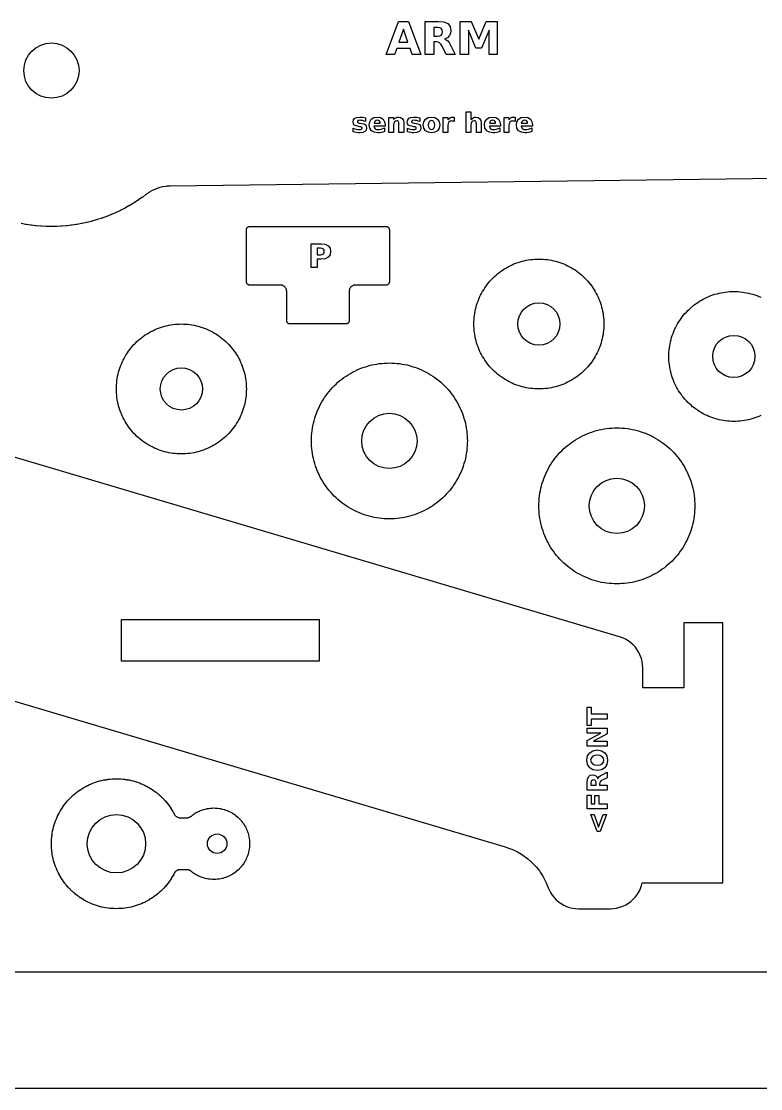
# Model space of a CAD drawing. Header units: millimetres. Extents: x 25 to 875, y 25 to 565.
# Drawn here: x 290.4 to 404.1, y 247.3 to 411.6 of the extents above; entities that cross this region are included whole.
import ezdxf

# ---------------------------------------------------------------- set-up
doc = ezdxf.new("R2010")
doc.units = ezdxf.units.MM
doc.layers.add('CUT', color=1, linetype='Continuous')
doc.layers.add('ENGRAVE', color=5, linetype='Continuous')

msp = doc.modelspace()

# ---------------------------------------------------------------- linework, layer by layer
at = {"layer": 'CUT'}
for points in [[(55.57, 376.35), (364.79, 284.52), (364.91, 284.48), (365.63, 284.23), (365.85, 284.14), (366.5, 283.84), (366.71, 283.74), (367.32, 283.38), (367.52, 283.25), (368.1, 282.84), (368.29, 282.69), (368.82, 282.22), (368.99, 282.06), (369.48, 281.54), (369.64, 281.37), (370.08, 280.81), (370.22, 280.61), (370.6, 280.01), (370.72, 279.81), (371.04, 279.18), (371.14, 278.96), (371.45, 278.19), (371.45, 278.19), (371.56, 277.92), (371.78, 277.5), (372.04, 277.1), (372.33, 276.72), (372.66, 276.38), (373.02, 276.07), (373.41, 275.79), (373.82, 275.56), (374.25, 275.36), (374.7, 275.2), (375.16, 275.09), (375.64, 275.02), (376.11, 275), (381, 275), (381.49, 275.02), (381.97, 275.1), (382.45, 275.22), (382.91, 275.38), (383.36, 275.59), (383.78, 275.84), (384.17, 276.13), (384.53, 276.46), (384.86, 276.83), (385.16, 277.22), (385.41, 277.64), (385.62, 278.09), (385.78, 278.55), (385.9, 279), (392.3, 279), (398.3, 279), (398.3, 319), (392.3, 319), (392.3, 309), (386, 309), (386, 312.05), (385.97, 312.54), (385.9, 313.03), (385.78, 313.5), (385.61, 313.97), (385.4, 314.41), (385.15, 314.84), (384.85, 315.23), (384.52, 315.59), (384.15, 315.92), (383.76, 316.22), (383.33, 316.47), (382.89, 316.68), (382.42, 316.84), (89.04, 403.96)], [(692.04, 390.96), (313.26, 386.23), (313.19, 386.22), (312.74, 386.2), (312.61, 386.18), (312.2, 386.12), (312.06, 386.1), (311.66, 386), (311.53, 385.96), (311.14, 385.82), (311.01, 385.77), (310.64, 385.6), (310.51, 385.54), (310.16, 385.34), (310.04, 385.26), (309.67, 385.01), (309.62, 384.97), (309.59, 384.94), (309.55, 384.91), (309.04, 384.53), (309, 384.51), (308.96, 384.48), (308.92, 384.45), (308.39, 384.09), (308.35, 384.06), (308.31, 384.03), (308.27, 384), (307.73, 383.66), (307.69, 383.63), (307.65, 383.61), (307.61, 383.58), (307.06, 383.25), (307.02, 383.23), (306.98, 383.2), (306.93, 383.18), (306.38, 382.87), (306.33, 382.85), (306.29, 382.82), (306.25, 382.8), (305.68, 382.51), (305.63, 382.49), (305.59, 382.46), (305.55, 382.44), (304.97, 382.17), (304.93, 382.15), (304.88, 382.13), (304.84, 382.11), (304.25, 381.86), (304.2, 381.84), (304.16, 381.82), (304.11, 381.8), (303.52, 381.56), (303.47, 381.55), (303.43, 381.53), (303.38, 381.51), (302.78, 381.3), (302.74, 381.28), (302.69, 381.27), (302.64, 381.25), (302.04, 381.06), (301.99, 381.04), (301.94, 381.03), (301.89, 381.01), (301.28, 380.84), (301.23, 380.82), (301.19, 380.81), (301.14, 380.8), (300.52, 380.64), (300.47, 380.63), (300.42, 380.62), (300.38, 380.61), (299.75, 380.48), (299.7, 380.47), (299.66, 380.46), (299.61, 380.45), (298.98, 380.33), (298.93, 380.32), (298.88, 380.32), (298.83, 380.31), (298.2, 380.22), (298.16, 380.21), (298.11, 380.2), (298.06, 380.2), (297.42, 380.12), (297.37, 380.12), (297.33, 380.11), (297.28, 380.11), (296.64, 380.06), (296.59, 380.05), (296.54, 380.05), (296.49, 380.05), (295.86, 380.02), (295.81, 380.01), (295.76, 380.01), (295.71, 380.01), (295.07, 380), (295.02, 380), (294.97, 380), (294.92, 380), (294.29, 380.01), (294.24, 380.01), (294.19, 380.01), (294.14, 380.02), (293.5, 380.05), (293.45, 380.05), (293.4, 380.05), (293.36, 380.06), (292.72, 380.11), (292.67, 380.11), (292.62, 380.12), (292.57, 380.12), (291.94, 380.2), (291.89, 380.2), (291.84, 380.21), (291.79, 380.22), (291.16, 380.31), (291.11, 380.32), (291.06, 380.32), (291.02, 380.33), (290.39, 380.45), (290.34, 380.46)], [(404.13, 350.89), (403.83, 350.76), (403.52, 350.64), (403.21, 350.53), (402.9, 350.43), (402.59, 350.34), (402.27, 350.26), (401.95, 350.19), (401.63, 350.13), (401.31, 350.09), (400.98, 350.05), (400.65, 350.02), (400.33, 350.01), (400, 350), (399.67, 350.01), (399.35, 350.02), (399.02, 350.05), (398.69, 350.09), (398.37, 350.13), (398.05, 350.19), (397.73, 350.26), (397.41, 350.34), (397.1, 350.43), (396.79, 350.53), (396.48, 350.64), (396.17, 350.76), (395.87, 350.89), (395.58, 351.03), (395.29, 351.18), (395, 351.34), (394.72, 351.51), (394.44, 351.69), (394.18, 351.87), (393.91, 352.07), (393.66, 352.27), (393.41, 352.48), (393.16, 352.7), (392.93, 352.93), (392.7, 353.16), (392.48, 353.41), (392.27, 353.66), (392.07, 353.91), (391.87, 354.18), (391.69, 354.44), (391.51, 354.72), (391.34, 355), (391.18, 355.29), (391.03, 355.58), (390.89, 355.87), (390.76, 356.17), (390.64, 356.48), (390.53, 356.79), (390.43, 357.1), (390.34, 357.41), (390.26, 357.73), (390.19, 358.05), (390.13, 358.37), (390.09, 358.69), (390.05, 359.02), (390.02, 359.35), (390.01, 359.67), (390, 360), (390.01, 360.33), (390.02, 360.65), (390.05, 360.98), (390.09, 361.31), (390.13, 361.63), (390.19, 361.95), (390.26, 362.27), (390.34, 362.59), (390.43, 362.9), (390.53, 363.21), (390.64, 363.52), (390.76, 363.83), (390.89, 364.13), (391.03, 364.42), (391.18, 364.71), (391.34, 365), (391.51, 365.28), (391.69, 365.56), (391.87, 365.82), (392.07, 366.09), (392.27, 366.34), (392.48, 366.59), (392.7, 366.84), (392.93, 367.07), (393.16, 367.3), (393.41, 367.52), (393.66, 367.73), (393.91, 367.93), (394.18, 368.13), (394.44, 368.31), (394.72, 368.49), (395, 368.66), (395.29, 368.82), (395.58, 368.97), (395.87, 369.11), (396.17, 369.24), (396.48, 369.36), (396.79, 369.47), (397.1, 369.57), (397.41, 369.66), (397.73, 369.74), (398.05, 369.81), (398.37, 369.87), (398.69, 369.91), (399.02, 369.95), (399.35, 369.98), (399.67, 369.99), (400, 370), (400.33, 369.99), (400.65, 369.98), (400.98, 369.95), (401.31, 369.91), (401.63, 369.87), (401.95, 369.81), (402.27, 369.74), (402.59, 369.66), (402.9, 369.57), (403.21, 369.47), (403.52, 369.36), (403.83, 369.24), (404.13, 369.11)], [(166.01, 265.3), (474.5, 265.3)], [(425, 247.3), (275, 247.3)]]:
    msp.add_lwpolyline(points, dxfattribs=at)
for points in [[(325.5, 371), (325.45, 371), (325.4, 371.01), (325.35, 371.02), (325.31, 371.04), (325.26, 371.06), (325.22, 371.08), (325.18, 371.11), (325.15, 371.15), (325.11, 371.18), (325.08, 371.22), (325.06, 371.26), (325.04, 371.31), (325.02, 371.35), (325.01, 371.4), (325, 371.45), (325, 371.5), (325, 379.5), (325, 379.55), (325.01, 379.6), (325.02, 379.65), (325.04, 379.69), (325.06, 379.74), (325.08, 379.78), (325.11, 379.82), (325.15, 379.85), (325.18, 379.89), (325.22, 379.92), (325.26, 379.94), (325.31, 379.96), (325.35, 379.98), (325.4, 379.99), (325.45, 380), (325.5, 380), (346.5, 380), (346.55, 380), (346.6, 379.99), (346.65, 379.98), (346.69, 379.96), (346.74, 379.94), (346.78, 379.92), (346.82, 379.89), (346.85, 379.85), (346.89, 379.82), (346.92, 379.78), (346.94, 379.74), (346.96, 379.69), (346.98, 379.65), (346.99, 379.6), (347, 379.55), (347, 379.5), (347, 371.5), (347, 371.45), (346.99, 371.4), (346.98, 371.35), (346.96, 371.31), (346.94, 371.26), (346.92, 371.22), (346.89, 371.18), (346.85, 371.15), (346.82, 371.11), (346.78, 371.08), (346.74, 371.06), (346.69, 371.04), (346.65, 371.02), (346.6, 371.01), (346.55, 371), (346.5, 371), (341.81, 371), (341.79, 371), (341.71, 371), (341.69, 370.99), (341.62, 370.98), (341.59, 370.98), (341.52, 370.96), (341.5, 370.95), (341.43, 370.93), (341.41, 370.92), (341.34, 370.89), (341.32, 370.88), (341.25, 370.84), (341.23, 370.82), (341.18, 370.78), (341.16, 370.76), (341.1, 370.72), (341.08, 370.7), (341.04, 370.64), (341.02, 370.62), (340.98, 370.57), (340.96, 370.55), (340.92, 370.48), (340.91, 370.46), (340.88, 370.39), (340.87, 370.37), (340.85, 370.3), (340.84, 370.28), (340.82, 370.21), (340.82, 370.18), (340.81, 370.11), (340.8, 370.09), (340.8, 370.01), (340.8, 369.99), (340.8, 365.5), (340.8, 365.45), (340.79, 365.4), (340.78, 365.35), (340.76, 365.31), (340.74, 365.26), (340.72, 365.22), (340.69, 365.18), (340.65, 365.15), (340.62, 365.11), (340.58, 365.08), (340.54, 365.06), (340.49, 365.04), (340.45, 365.02), (340.4, 365.01), (340.35, 365), (340.3, 365), (331.7, 365), (331.65, 365), (331.6, 365.01), (331.55, 365.02), (331.51, 365.04), (331.46, 365.06), (331.42, 365.08), (331.38, 365.11), (331.35, 365.15), (331.31, 365.18), (331.28, 365.22), (331.26, 365.26), (331.24, 365.31), (331.22, 365.35), (331.21, 365.4), (331.2, 365.45), (331.2, 365.5), (331.2, 369.99), (331.2, 370.01), (331.2, 370.09), (331.19, 370.11), (331.18, 370.18), (331.18, 370.21), (331.16, 370.28), (331.15, 370.3), (331.13, 370.37), (331.12, 370.39), (331.09, 370.46), (331.08, 370.48), (331.04, 370.55), (331.02, 370.57), (330.98, 370.62), (330.96, 370.64), (330.92, 370.7), (330.9, 370.72), (330.84, 370.76), (330.82, 370.78), (330.77, 370.82), (330.75, 370.84), (330.68, 370.88), (330.66, 370.89), (330.59, 370.92), (330.57, 370.93), (330.5, 370.95), (330.48, 370.96), (330.41, 370.98), (330.38, 370.98), (330.31, 370.99), (330.29, 371), (330.21, 371), (330.19, 371), (325.5, 371)], [(380, 365), (379.99, 364.67), (379.98, 364.35), (379.95, 364.02), (379.91, 363.69), (379.87, 363.37), (379.81, 363.05), (379.74, 362.73), (379.66, 362.41), (379.57, 362.1), (379.47, 361.79), (379.36, 361.48), (379.24, 361.17), (379.11, 360.87), (378.97, 360.58), (378.82, 360.29), (378.66, 360), (378.49, 359.72), (378.31, 359.44), (378.13, 359.18), (377.93, 358.91), (377.73, 358.66), (377.52, 358.41), (377.3, 358.16), (377.07, 357.93), (376.84, 357.7), (376.59, 357.48), (376.34, 357.27), (376.09, 357.07), (375.82, 356.87), (375.56, 356.69), (375.28, 356.51), (375, 356.34), (374.71, 356.18), (374.42, 356.03), (374.13, 355.89), (373.83, 355.76), (373.52, 355.64), (373.21, 355.53), (372.9, 355.43), (372.59, 355.34), (372.27, 355.26), (371.95, 355.19), (371.63, 355.13), (371.31, 355.09), (370.98, 355.05), (370.65, 355.02), (370.33, 355.01), (370, 355), (369.67, 355.01), (369.35, 355.02), (369.02, 355.05), (368.69, 355.09), (368.37, 355.13), (368.05, 355.19), (367.73, 355.26), (367.41, 355.34), (367.1, 355.43), (366.79, 355.53), (366.48, 355.64), (366.17, 355.76), (365.87, 355.89), (365.58, 356.03), (365.29, 356.18), (365, 356.34), (364.72, 356.51), (364.44, 356.69), (364.18, 356.87), (363.91, 357.07), (363.66, 357.27), (363.41, 357.48), (363.16, 357.7), (362.93, 357.93), (362.7, 358.16), (362.48, 358.41), (362.27, 358.66), (362.07, 358.91), (361.87, 359.18), (361.69, 359.44), (361.51, 359.72), (361.34, 360), (361.18, 360.29), (361.03, 360.58), (360.89, 360.87), (360.76, 361.17), (360.64, 361.48), (360.53, 361.79), (360.43, 362.1), (360.34, 362.41), (360.26, 362.73), (360.19, 363.05), (360.13, 363.37), (360.09, 363.69), (360.05, 364.02), (360.02, 364.35), (360.01, 364.67), (360, 365), (360.01, 365.33), (360.02, 365.65), (360.05, 365.98), (360.09, 366.31), (360.13, 366.63), (360.19, 366.95), (360.26, 367.27), (360.34, 367.59), (360.43, 367.9), (360.53, 368.21), (360.64, 368.52), (360.76, 368.83), (360.89, 369.13), (361.03, 369.42), (361.18, 369.71), (361.34, 370), (361.51, 370.28), (361.69, 370.56), (361.87, 370.82), (362.07, 371.09), (362.27, 371.34), (362.48, 371.59), (362.7, 371.84), (362.93, 372.07), (363.16, 372.3), (363.41, 372.52), (363.66, 372.73), (363.91, 372.93), (364.18, 373.13), (364.44, 373.31), (364.72, 373.49), (365, 373.66), (365.29, 373.82), (365.58, 373.97), (365.87, 374.11), (366.17, 374.24), (366.48, 374.36), (366.79, 374.47), (367.1, 374.57), (367.41, 374.66), (367.73, 374.74), (368.05, 374.81), (368.37, 374.87), (368.69, 374.91), (369.02, 374.95), (369.35, 374.98), (369.67, 374.99), (370, 375), (370.33, 374.99), (370.65, 374.98), (370.98, 374.95), (371.31, 374.91), (371.63, 374.87), (371.95, 374.81), (372.27, 374.74), (372.59, 374.66), (372.9, 374.57), (373.21, 374.47), (373.52, 374.36), (373.83, 374.24), (374.13, 374.11), (374.42, 373.97), (374.71, 373.82), (375, 373.66), (375.28, 373.49), (375.56, 373.31), (375.82, 373.13), (376.09, 372.93), (376.34, 372.73), (376.59, 372.52), (376.84, 372.3), (377.07, 372.07), (377.3, 371.84), (377.52, 371.59), (377.73, 371.34), (377.93, 371.09), (378.13, 370.82), (378.31, 370.56), (378.49, 370.28), (378.66, 370), (378.82, 369.71), (378.97, 369.42), (379.11, 369.13), (379.24, 368.83), (379.36, 368.52), (379.47, 368.21), (379.57, 367.9), (379.66, 367.59), (379.74, 367.27), (379.81, 366.95), (379.87, 366.63), (379.91, 366.31), (379.95, 365.98), (379.98, 365.65), (379.99, 365.33), (380, 365)], [(325, 355), (324.99, 354.67), (324.98, 354.35), (324.95, 354.02), (324.91, 353.69), (324.87, 353.37), (324.81, 353.05), (324.74, 352.73), (324.66, 352.41), (324.57, 352.1), (324.47, 351.79), (324.36, 351.48), (324.24, 351.17), (324.11, 350.87), (323.97, 350.58), (323.82, 350.29), (323.66, 350), (323.49, 349.72), (323.31, 349.44), (323.13, 349.18), (322.93, 348.91), (322.73, 348.66), (322.52, 348.41), (322.3, 348.16), (322.07, 347.93), (321.84, 347.7), (321.59, 347.48), (321.34, 347.27), (321.09, 347.07), (320.82, 346.87), (320.56, 346.69), (320.28, 346.51), (320, 346.34), (319.71, 346.18), (319.42, 346.03), (319.13, 345.89), (318.83, 345.76), (318.52, 345.64), (318.21, 345.53), (317.9, 345.43), (317.59, 345.34), (317.27, 345.26), (316.95, 345.19), (316.63, 345.13), (316.31, 345.09), (315.98, 345.05), (315.65, 345.02), (315.33, 345.01), (315, 345), (314.67, 345.01), (314.35, 345.02), (314.02, 345.05), (313.69, 345.09), (313.37, 345.13), (313.05, 345.19), (312.73, 345.26), (312.41, 345.34), (312.1, 345.43), (311.79, 345.53), (311.48, 345.64), (311.17, 345.76), (310.87, 345.89), (310.58, 346.03), (310.29, 346.18), (310, 346.34), (309.72, 346.51), (309.44, 346.69), (309.18, 346.87), (308.91, 347.07), (308.66, 347.27), (308.41, 347.48), (308.16, 347.7), (307.93, 347.93), (307.7, 348.16), (307.48, 348.41), (307.27, 348.66), (307.07, 348.91), (306.87, 349.18), (306.69, 349.44), (306.51, 349.72), (306.34, 350), (306.18, 350.29), (306.03, 350.58), (305.89, 350.87), (305.76, 351.17), (305.64, 351.48), (305.53, 351.79), (305.43, 352.1), (305.34, 352.41), (305.26, 352.73), (305.19, 353.05), (305.13, 353.37), (305.09, 353.69), (305.05, 354.02), (305.02, 354.35), (305.01, 354.67), (305, 355), (305.01, 355.33), (305.02, 355.65), (305.05, 355.98), (305.09, 356.31), (305.13, 356.63), (305.19, 356.95), (305.26, 357.27), (305.34, 357.59), (305.43, 357.9), (305.53, 358.21), (305.64, 358.52), (305.76, 358.83), (305.89, 359.13), (306.03, 359.42), (306.18, 359.71), (306.34, 360), (306.51, 360.28), (306.69, 360.56), (306.87, 360.82), (307.07, 361.09), (307.27, 361.34), (307.48, 361.59), (307.7, 361.84), (307.93, 362.07), (308.16, 362.3), (308.41, 362.52), (308.66, 362.73), (308.91, 362.93), (309.18, 363.13), (309.44, 363.31), (309.72, 363.49), (310, 363.66), (310.29, 363.82), (310.58, 363.97), (310.87, 364.11), (311.17, 364.24), (311.48, 364.36), (311.79, 364.47), (312.1, 364.57), (312.41, 364.66), (312.73, 364.74), (313.05, 364.81), (313.37, 364.87), (313.69, 364.91), (314.02, 364.95), (314.35, 364.98), (314.67, 364.99), (315, 365), (315.33, 364.99), (315.65, 364.98), (315.98, 364.95), (316.31, 364.91), (316.63, 364.87), (316.95, 364.81), (317.27, 364.74), (317.59, 364.66), (317.9, 364.57), (318.21, 364.47), (318.52, 364.36), (318.83, 364.24), (319.13, 364.11), (319.42, 363.97), (319.71, 363.82), (320, 363.66), (320.28, 363.49), (320.56, 363.31), (320.82, 363.13), (321.09, 362.93), (321.34, 362.73), (321.59, 362.52), (321.84, 362.3), (322.07, 362.07), (322.3, 361.84), (322.52, 361.59), (322.73, 361.34), (322.93, 361.09), (323.13, 360.82), (323.31, 360.56), (323.49, 360.28), (323.66, 360), (323.82, 359.71), (323.97, 359.42), (324.11, 359.13), (324.24, 358.83), (324.36, 358.52), (324.47, 358.21), (324.57, 357.9), (324.66, 357.59), (324.74, 357.27), (324.81, 356.95), (324.87, 356.63), (324.91, 356.31), (324.95, 355.98), (324.98, 355.65), (324.99, 355.33), (325, 355)], [(359, 347), (358.99, 346.61), (358.97, 346.22), (358.94, 345.82), (358.9, 345.43), (358.84, 345.05), (358.77, 344.66), (358.69, 344.28), (358.59, 343.89), (358.48, 343.52), (358.36, 343.14), (358.23, 342.77), (358.09, 342.41), (357.93, 342.05), (357.76, 341.69), (357.58, 341.34), (357.39, 341), (357.19, 340.66), (356.98, 340.33), (356.75, 340.01), (356.52, 339.69), (356.28, 339.39), (356.02, 339.09), (355.76, 338.8), (355.49, 338.51), (355.2, 338.24), (354.91, 337.98), (354.61, 337.72), (354.31, 337.48), (353.99, 337.25), (353.67, 337.02), (353.34, 336.81), (353, 336.61), (352.66, 336.42), (352.31, 336.24), (351.95, 336.07), (351.59, 335.91), (351.23, 335.77), (350.86, 335.64), (350.48, 335.52), (350.11, 335.41), (349.72, 335.31), (349.34, 335.23), (348.95, 335.16), (348.57, 335.1), (348.18, 335.06), (347.78, 335.03), (347.39, 335.01), (347, 335), (346.61, 335.01), (346.22, 335.03), (345.82, 335.06), (345.43, 335.1), (345.05, 335.16), (344.66, 335.23), (344.28, 335.31), (343.89, 335.41), (343.52, 335.52), (343.14, 335.64), (342.77, 335.77), (342.41, 335.91), (342.05, 336.07), (341.69, 336.24), (341.34, 336.42), (341, 336.61), (340.66, 336.81), (340.33, 337.02), (340.01, 337.25), (339.69, 337.48), (339.39, 337.72), (339.09, 337.98), (338.8, 338.24), (338.51, 338.51), (338.24, 338.8), (337.98, 339.09), (337.72, 339.39), (337.48, 339.69), (337.25, 340.01), (337.02, 340.33), (336.81, 340.66), (336.61, 341), (336.42, 341.34), (336.24, 341.69), (336.07, 342.05), (335.91, 342.41), (335.77, 342.77), (335.64, 343.14), (335.52, 343.52), (335.41, 343.89), (335.31, 344.28), (335.23, 344.66), (335.16, 345.05), (335.1, 345.43), (335.06, 345.82), (335.03, 346.22), (335.01, 346.61), (335, 347), (335.01, 347.39), (335.03, 347.78), (335.06, 348.18), (335.1, 348.57), (335.16, 348.95), (335.23, 349.34), (335.31, 349.72), (335.41, 350.11), (335.52, 350.48), (335.64, 350.86), (335.77, 351.23), (335.91, 351.59), (336.07, 351.95), (336.24, 352.31), (336.42, 352.66), (336.61, 353), (336.81, 353.34), (337.02, 353.67), (337.25, 353.99), (337.48, 354.31), (337.72, 354.61), (337.98, 354.91), (338.24, 355.2), (338.51, 355.49), (338.8, 355.76), (339.09, 356.02), (339.39, 356.28), (339.69, 356.52), (340.01, 356.75), (340.33, 356.98), (340.66, 357.19), (341, 357.39), (341.34, 357.58), (341.69, 357.76), (342.05, 357.93), (342.41, 358.09), (342.77, 358.23), (343.14, 358.36), (343.52, 358.48), (343.89, 358.59), (344.28, 358.69), (344.66, 358.77), (345.05, 358.84), (345.43, 358.9), (345.82, 358.94), (346.22, 358.97), (346.61, 358.99), (347, 359), (347.39, 358.99), (347.78, 358.97), (348.18, 358.94), (348.57, 358.9), (348.95, 358.84), (349.34, 358.77), (349.72, 358.69), (350.11, 358.59), (350.48, 358.48), (350.86, 358.36), (351.23, 358.23), (351.59, 358.09), (351.95, 357.93), (352.31, 357.76), (352.66, 357.58), (353, 357.39), (353.34, 357.19), (353.67, 356.98), (353.99, 356.75), (354.31, 356.52), (354.61, 356.28), (354.91, 356.02), (355.2, 355.76), (355.49, 355.49), (355.76, 355.2), (356.02, 354.91), (356.28, 354.61), (356.52, 354.31), (356.75, 353.99), (356.98, 353.67), (357.19, 353.34), (357.39, 353), (357.58, 352.66), (357.76, 352.31), (357.93, 351.95), (358.09, 351.59), (358.23, 351.23), (358.36, 350.86), (358.48, 350.48), (358.59, 350.11), (358.69, 349.72), (358.77, 349.34), (358.84, 348.95), (358.9, 348.57), (358.94, 348.18), (358.97, 347.78), (358.99, 347.39), (359, 347)], [(394, 337), (393.99, 336.61), (393.97, 336.22), (393.94, 335.82), (393.9, 335.43), (393.84, 335.05), (393.77, 334.66), (393.69, 334.28), (393.59, 333.89), (393.48, 333.52), (393.36, 333.14), (393.23, 332.77), (393.09, 332.41), (392.93, 332.05), (392.76, 331.69), (392.58, 331.34), (392.39, 331), (392.19, 330.66), (391.98, 330.33), (391.75, 330.01), (391.52, 329.69), (391.28, 329.39), (391.02, 329.09), (390.76, 328.8), (390.49, 328.51), (390.2, 328.24), (389.91, 327.98), (389.61, 327.72), (389.31, 327.48), (388.99, 327.25), (388.67, 327.02), (388.34, 326.81), (388, 326.61), (387.66, 326.42), (387.31, 326.24), (386.95, 326.07), (386.59, 325.91), (386.23, 325.77), (385.86, 325.64), (385.48, 325.52), (385.11, 325.41), (384.72, 325.31), (384.34, 325.23), (383.95, 325.16), (383.57, 325.1), (383.18, 325.06), (382.78, 325.03), (382.39, 325.01), (382, 325), (381.61, 325.01), (381.22, 325.03), (380.82, 325.06), (380.43, 325.1), (380.05, 325.16), (379.66, 325.23), (379.28, 325.31), (378.89, 325.41), (378.52, 325.52), (378.14, 325.64), (377.77, 325.77), (377.41, 325.91), (377.05, 326.07), (376.69, 326.24), (376.34, 326.42), (376, 326.61), (375.66, 326.81), (375.33, 327.02), (375.01, 327.25), (374.69, 327.48), (374.39, 327.72), (374.09, 327.98), (373.8, 328.24), (373.51, 328.51), (373.24, 328.8), (372.98, 329.09), (372.72, 329.39), (372.48, 329.69), (372.25, 330.01), (372.02, 330.33), (371.81, 330.66), (371.61, 331), (371.42, 331.34), (371.24, 331.69), (371.07, 332.05), (370.91, 332.41), (370.77, 332.77), (370.64, 333.14), (370.52, 333.52), (370.41, 333.89), (370.31, 334.28), (370.23, 334.66), (370.16, 335.05), (370.1, 335.43), (370.06, 335.82), (370.03, 336.22), (370.01, 336.61), (370, 337), (370.01, 337.39), (370.03, 337.78), (370.06, 338.18), (370.1, 338.57), (370.16, 338.95), (370.23, 339.34), (370.31, 339.72), (370.41, 340.11), (370.52, 340.48), (370.64, 340.86), (370.77, 341.23), (370.91, 341.59), (371.07, 341.95), (371.24, 342.31), (371.42, 342.66), (371.61, 343), (371.81, 343.34), (372.02, 343.67), (372.25, 343.99), (372.48, 344.31), (372.72, 344.61), (372.98, 344.91), (373.24, 345.2), (373.51, 345.49), (373.8, 345.76), (374.09, 346.02), (374.39, 346.28), (374.69, 346.52), (375.01, 346.75), (375.33, 346.98), (375.66, 347.19), (376, 347.39), (376.34, 347.58), (376.69, 347.76), (377.05, 347.93), (377.41, 348.09), (377.77, 348.23), (378.14, 348.36), (378.52, 348.48), (378.89, 348.59), (379.28, 348.69), (379.66, 348.77), (380.05, 348.84), (380.43, 348.9), (380.82, 348.94), (381.22, 348.97), (381.61, 348.99), (382, 349), (382.39, 348.99), (382.78, 348.97), (383.18, 348.94), (383.57, 348.9), (383.95, 348.84), (384.34, 348.77), (384.72, 348.69), (385.11, 348.59), (385.48, 348.48), (385.86, 348.36), (386.23, 348.23), (386.59, 348.09), (386.95, 347.93), (387.31, 347.76), (387.66, 347.58), (388, 347.39), (388.34, 347.19), (388.67, 346.98), (388.99, 346.75), (389.31, 346.52), (389.61, 346.28), (389.91, 346.02), (390.2, 345.76), (390.49, 345.49), (390.76, 345.2), (391.02, 344.91), (391.28, 344.61), (391.52, 344.31), (391.75, 343.99), (391.98, 343.67), (392.19, 343.34), (392.39, 343), (392.58, 342.66), (392.76, 342.31), (392.93, 341.95), (393.09, 341.59), (393.23, 341.23), (393.36, 340.86), (393.48, 340.48), (393.59, 340.11), (393.69, 339.72), (393.77, 339.34), (393.84, 338.95), (393.9, 338.57), (393.94, 338.18), (393.97, 337.78), (393.99, 337.39), (394, 337)], [(305.8, 313.1), (305.8, 319.5), (336.2, 319.5), (336.2, 313.1), (305.8, 313.1)], [(314.8, 281), (314.79, 281), (314.71, 281), (314.68, 280.99), (314.61, 280.98), (314.59, 280.98), (314.51, 280.96), (314.49, 280.95), (314.42, 280.93), (314.4, 280.92), (314.33, 280.88), (314.31, 280.87), (314.24, 280.83), (314.22, 280.82), (314.16, 280.77), (314.14, 280.76), (314.09, 280.71), (314.07, 280.69), (314.02, 280.63), (314.01, 280.61), (313.96, 280.55), (313.95, 280.53), (313.91, 280.46), (313.9, 280.45), (313.82, 280.3), (313.82, 280.29), (313.82, 280.28), (313.81, 280.28), (313.67, 280.01), (313.66, 280), (313.66, 280), (313.65, 279.99), (313.5, 279.73), (313.49, 279.72), (313.49, 279.72), (313.49, 279.71), (313.32, 279.45), (313.32, 279.45), (313.31, 279.44), (313.31, 279.43), (313.14, 279.19), (313.13, 279.18), (313.13, 279.17), (313.12, 279.17), (312.94, 278.92), (312.94, 278.92), (312.93, 278.91), (312.93, 278.9), (312.74, 278.67), (312.73, 278.66), (312.73, 278.65), (312.72, 278.65), (312.53, 278.42), (312.52, 278.41), (312.52, 278.4), (312.51, 278.4), (312.31, 278.17), (312.3, 278.17), (312.3, 278.16), (312.29, 278.16), (312.08, 277.94), (312.07, 277.93), (312.07, 277.93), (312.06, 277.92), (311.84, 277.71), (311.84, 277.7), (311.83, 277.7), (311.83, 277.69), (311.6, 277.49), (311.6, 277.48), (311.59, 277.48), (311.58, 277.47), (311.35, 277.28), (311.35, 277.27), (311.34, 277.27), (311.33, 277.26), (311.1, 277.07), (311.09, 277.07), (311.08, 277.06), (311.08, 277.06), (310.83, 276.88), (310.83, 276.87), (310.82, 276.87), (310.81, 276.86), (310.57, 276.69), (310.56, 276.69), (310.55, 276.68), (310.55, 276.68), (310.29, 276.51), (310.28, 276.51), (310.28, 276.51), (310.27, 276.5), (310.01, 276.35), (310, 276.34), (310, 276.34), (309.99, 276.33), (309.72, 276.19), (309.72, 276.18), (309.71, 276.18), (309.7, 276.18), (309.43, 276.04), (309.43, 276.03), (309.42, 276.03), (309.41, 276.03), (309.14, 275.9), (309.13, 275.89), (309.12, 275.89), (309.12, 275.89), (308.84, 275.77), (308.83, 275.76), (308.82, 275.76), (308.82, 275.76), (308.53, 275.65), (308.53, 275.64), (308.52, 275.64), (308.51, 275.64), (308.23, 275.53), (308.22, 275.53), (308.21, 275.53), (308.2, 275.53), (307.91, 275.43), (307.91, 275.43), (307.9, 275.43), (307.89, 275.43), (307.6, 275.34), (307.59, 275.34), (307.58, 275.34), (307.58, 275.34), (307.28, 275.26), (307.27, 275.26), (307.27, 275.26), (307.26, 275.26), (306.96, 275.19), (306.95, 275.19), (306.95, 275.19), (306.94, 275.19), (306.64, 275.14), (306.63, 275.13), (306.62, 275.13), (306.62, 275.13), (306.32, 275.09), (306.31, 275.09), (306.3, 275.09), (306.29, 275.08), (305.99, 275.05), (305.98, 275.05), (305.98, 275.05), (305.97, 275.05), (305.67, 275.02), (305.66, 275.02), (305.65, 275.02), (305.64, 275.02), (305.34, 275.01), (305.33, 275.01), (305.32, 275.01), (305.31, 275.01), (305.01, 275), (305, 275), (305, 275), (304.99, 275), (304.68, 275.01), (304.68, 275.01), (304.67, 275.01), (304.66, 275.01), (304.36, 275.02), (304.35, 275.02), (304.34, 275.02), (304.33, 275.02), (304.03, 275.05), (304.02, 275.05), (304.02, 275.05), (304.01, 275.05), (303.71, 275.08), (303.7, 275.09), (303.69, 275.09), (303.68, 275.09), (303.38, 275.13), (303.37, 275.13), (303.37, 275.13), (303.36, 275.14), (303.06, 275.19), (303.05, 275.19), (303.04, 275.19), (303.04, 275.19), (302.74, 275.26), (302.73, 275.26), (302.73, 275.26), (302.72, 275.26), (302.42, 275.34), (302.42, 275.34), (302.41, 275.34), (302.4, 275.34), (302.11, 275.43), (302.1, 275.43), (302.09, 275.43), (302.09, 275.43), (301.8, 275.53), (301.79, 275.53), (301.78, 275.53), (301.77, 275.53), (301.49, 275.64), (301.48, 275.64), (301.47, 275.64), (301.47, 275.65), (301.18, 275.76), (301.18, 275.76), (301.17, 275.76), (301.16, 275.77), (300.88, 275.89), (300.88, 275.89), (300.87, 275.89), (300.86, 275.9), (300.59, 276.03), (300.58, 276.03), (300.57, 276.03), (300.57, 276.04), (300.3, 276.18), (300.29, 276.18), (300.28, 276.18), (300.28, 276.19), (300.01, 276.33), (300, 276.34), (300, 276.34), (299.99, 276.35), (299.73, 276.5), (299.72, 276.51), (299.72, 276.51), (299.71, 276.51), (299.45, 276.68), (299.45, 276.68), (299.44, 276.69), (299.43, 276.69), (299.19, 276.86), (299.18, 276.87), (299.17, 276.87), (299.17, 276.88), (298.92, 277.06), (298.92, 277.06), (298.91, 277.07), (298.9, 277.07), (298.67, 277.26), (298.66, 277.27), (298.65, 277.27), (298.65, 277.28), (298.42, 277.47), (298.41, 277.48), (298.4, 277.48), (298.4, 277.49), (298.17, 277.69), (298.17, 277.7), (298.16, 277.7), (298.16, 277.71), (297.94, 277.92), (297.93, 277.93), (297.93, 277.93), (297.92, 277.94), (297.71, 278.16), (297.7, 278.16), (297.7, 278.17), (297.69, 278.17), (297.49, 278.4), (297.48, 278.4), (297.48, 278.41), (297.47, 278.42), (297.28, 278.65), (297.27, 278.65), (297.27, 278.66), (297.26, 278.67), (297.07, 278.9), (297.07, 278.91), (297.06, 278.92), (297.06, 278.92), (296.88, 279.17), (296.87, 279.17), (296.87, 279.18), (296.86, 279.19), (296.69, 279.43), (296.69, 279.44), (296.68, 279.45), (296.68, 279.45), (296.51, 279.71), (296.51, 279.72), (296.51, 279.72), (296.5, 279.73), (296.35, 279.99), (296.34, 280), (296.34, 280), (296.33, 280.01), (296.19, 280.28), (296.18, 280.28), (296.18, 280.29), (296.18, 280.3), (296.04, 280.57), (296.03, 280.57), (296.03, 280.58), (296.03, 280.59), (295.9, 280.86), (295.89, 280.87), (295.89, 280.88), (295.89, 280.88), (295.77, 281.16), (295.76, 281.17), (295.76, 281.18), (295.76, 281.18), (295.65, 281.47), (295.64, 281.47), (295.64, 281.48), (295.64, 281.49), (295.53, 281.77), (295.53, 281.78), (295.53, 281.79), (295.53, 281.8), (295.43, 282.09), (295.43, 282.09), (295.43, 282.1), (295.43, 282.11), (295.34, 282.4), (295.34, 282.41), (295.34, 282.42), (295.34, 282.42), (295.26, 282.72), (295.26, 282.73), (295.26, 282.73), (295.26, 282.74), (295.19, 283.04), (295.19, 283.04), (295.19, 283.05), (295.19, 283.06), (295.14, 283.36), (295.13, 283.37), (295.13, 283.37), (295.13, 283.38), (295.09, 283.68), (295.09, 283.69), (295.09, 283.7), (295.08, 283.71), (295.05, 284.01), (295.05, 284.02), (295.05, 284.02), (295.05, 284.03), (295.02, 284.33), (295.02, 284.34), (295.02, 284.35), (295.02, 284.36), (295.01, 284.66), (295.01, 284.67), (295.01, 284.68), (295.01, 284.68), (295, 284.99), (295, 285), (295, 285), (295, 285.01), (295.01, 285.31), (295.01, 285.32), (295.01, 285.33), (295.01, 285.34), (295.02, 285.64), (295.02, 285.65), (295.02, 285.66), (295.02, 285.67), (295.05, 285.97), (295.05, 285.98), (295.05, 285.98), (295.05, 285.99), (295.08, 286.29), (295.09, 286.3), (295.09, 286.31), (295.09, 286.32), (295.13, 286.62), (295.13, 286.62), (295.13, 286.63), (295.14, 286.64), (295.19, 286.94), (295.19, 286.95), (295.19, 286.95), (295.19, 286.96), (295.26, 287.26), (295.26, 287.27), (295.26, 287.27), (295.26, 287.28), (295.34, 287.58), (295.34, 287.58), (295.34, 287.59), (295.34, 287.6), (295.43, 287.89), (295.43, 287.9), (295.43, 287.91), (295.43, 287.91), (295.53, 288.2), (295.53, 288.21), (295.53, 288.22), (295.53, 288.23), (295.64, 288.51), (295.64, 288.52), (295.64, 288.53), (295.65, 288.53), (295.76, 288.82), (295.76, 288.82), (295.76, 288.83), (295.77, 288.84), (295.89, 289.12), (295.89, 289.12), (295.89, 289.13), (295.9, 289.14), (296.03, 289.41), (296.03, 289.42), (296.03, 289.43), (296.04, 289.43), (296.18, 289.7), (296.18, 289.71), (296.18, 289.72), (296.19, 289.72), (296.33, 289.99), (296.34, 290), (296.34, 290), (296.35, 290.01), (296.5, 290.27), (296.51, 290.28), (296.51, 290.28), (296.51, 290.29), (296.68, 290.55), (296.68, 290.55), (296.69, 290.56), (296.69, 290.57), (296.86, 290.81), (296.87, 290.82), (296.87, 290.83), (296.88, 290.83), (297.06, 291.08), (297.06, 291.08), (297.07, 291.09), (297.07, 291.1), (297.26, 291.33), (297.27, 291.34), (297.27, 291.35), (297.28, 291.35), (297.47, 291.58), (297.48, 291.59), (297.48, 291.6), (297.49, 291.6), (297.69, 291.83), (297.7, 291.83), (297.7, 291.84), (297.71, 291.84), (297.92, 292.06), (297.93, 292.07), (297.93, 292.07), (297.94, 292.08), (298.16, 292.29), (298.16, 292.3), (298.17, 292.3), (298.17, 292.31), (298.4, 292.51), (298.4, 292.52), (298.41, 292.52), (298.42, 292.53), (298.65, 292.72), (298.65, 292.73), (298.66, 292.73), (298.67, 292.74), (298.9, 292.93), (298.91, 292.93), (298.92, 292.94), (298.92, 292.94), (299.17, 293.12), (299.17, 293.13), (299.18, 293.13), (299.19, 293.14), (299.43, 293.31), (299.44, 293.31), (299.45, 293.32), (299.45, 293.32), (299.71, 293.49), (299.72, 293.49), (299.72, 293.49), (299.73, 293.5), (299.99, 293.65), (300, 293.66), (300, 293.66), (300.01, 293.67), (300.28, 293.81), (300.28, 293.82), (300.29, 293.82), (300.3, 293.82), (300.57, 293.96), (300.57, 293.97), (300.58, 293.97), (300.59, 293.97), (300.86, 294.1), (300.87, 294.11), (300.88, 294.11), (300.88, 294.11), (301.16, 294.23), (301.17, 294.24), (301.18, 294.24), (301.18, 294.24), (301.47, 294.35), (301.47, 294.36), (301.48, 294.36), (301.49, 294.36), (301.77, 294.47), (301.78, 294.47), (301.79, 294.47), (301.8, 294.47), (302.09, 294.57), (302.09, 294.57), (302.1, 294.57), (302.11, 294.57), (302.4, 294.66), (302.41, 294.66), (302.42, 294.66), (302.42, 294.66), (302.72, 294.74), (302.73, 294.74), (302.73, 294.74), (302.74, 294.74), (303.04, 294.81), (303.04, 294.81), (303.05, 294.81), (303.06, 294.81), (303.36, 294.86), (303.37, 294.87), (303.37, 294.87), (303.38, 294.87), (303.68, 294.91), (303.69, 294.91), (303.7, 294.91), (303.71, 294.92), (304.01, 294.95), (304.02, 294.95), (304.02, 294.95), (304.03, 294.95), (304.33, 294.98), (304.34, 294.98), (304.35, 294.98), (304.36, 294.98), (304.66, 294.99), (304.67, 294.99), (304.68, 294.99), (304.68, 294.99), (304.99, 295), (305, 295), (305, 295), (305.01, 295), (305.31, 294.99), (305.32, 294.99), (305.33, 294.99), (305.34, 294.99), (305.64, 294.98), (305.65, 294.98), (305.66, 294.98), (305.67, 294.98), (305.97, 294.95), (305.98, 294.95), (305.98, 294.95), (305.99, 294.95), (306.29, 294.92), (306.3, 294.91), (306.31, 294.91), (306.32, 294.91), (306.62, 294.87), (306.62, 294.87), (306.63, 294.87), (306.64, 294.86), (306.94, 294.81), (306.95, 294.81), (306.95, 294.81), (306.96, 294.81), (307.26, 294.74), (307.27, 294.74), (307.27, 294.74), (307.28, 294.74), (307.58, 294.66), (307.58, 294.66), (307.59, 294.66), (307.6, 294.66), (307.89, 294.57), (307.9, 294.57), (307.91, 294.57), (307.91, 294.57), (308.2, 294.47), (308.21, 294.47), (308.22, 294.47), (308.23, 294.47), (308.51, 294.36), (308.52, 294.36), (308.53, 294.36), (308.53, 294.35), (308.82, 294.24), (308.82, 294.24), (308.83, 294.24), (308.84, 294.23), (309.12, 294.11), (309.12, 294.11), (309.13, 294.11), (309.14, 294.1), (309.41, 293.97), (309.42, 293.97), (309.43, 293.97), (309.43, 293.96), (309.7, 293.82), (309.71, 293.82), (309.72, 293.82), (309.72, 293.81), (309.99, 293.67), (310, 293.66), (310, 293.66), (310.01, 293.65), (310.27, 293.5), (310.28, 293.49), (310.28, 293.49), (310.29, 293.49), (310.55, 293.32), (310.55, 293.32), (310.56, 293.31), (310.57, 293.31), (310.81, 293.14), (310.82, 293.13), (310.83, 293.13), (310.83, 293.12), (311.08, 292.94), (311.08, 292.94), (311.09, 292.93), (311.1, 292.93), (311.33, 292.74), (311.34, 292.73), (311.35, 292.73), (311.35, 292.72), (311.58, 292.53), (311.59, 292.52), (311.6, 292.52), (311.6, 292.51), (311.83, 292.31), (311.83, 292.3), (311.84, 292.3), (311.84, 292.29), (312.06, 292.08), (312.07, 292.07), (312.07, 292.07), (312.08, 292.06), (312.29, 291.84), (312.3, 291.84), (312.3, 291.83), (312.31, 291.83), (312.51, 291.6), (312.52, 291.6), (312.52, 291.59), (312.53, 291.58), (312.72, 291.35), (312.73, 291.35), (312.73, 291.34), (312.74, 291.33), (312.93, 291.1), (312.93, 291.09), (312.94, 291.08), (312.94, 291.08), (313.12, 290.83), (313.13, 290.83), (313.13, 290.82), (313.14, 290.81), (313.31, 290.57), (313.31, 290.56), (313.32, 290.55), (313.32, 290.55), (313.49, 290.29), (313.49, 290.28), (313.49, 290.28), (313.5, 290.27), (313.65, 290.01), (313.66, 290), (313.66, 290), (313.67, 289.99), (313.81, 289.72), (313.82, 289.72), (313.82, 289.71), (313.82, 289.7), (313.9, 289.55), (313.91, 289.54), (313.95, 289.47), (313.96, 289.45), (314.01, 289.39), (314.02, 289.37), (314.07, 289.31), (314.09, 289.29), (314.14, 289.24), (314.16, 289.23), (314.22, 289.18), (314.24, 289.17), (314.31, 289.13), (314.33, 289.12), (314.4, 289.08), (314.42, 289.07), (314.49, 289.05), (314.51, 289.04), (314.59, 289.02), (314.61, 289.02), (314.68, 289.01), (314.71, 289), (314.79, 289), (314.8, 289), (315.84, 289), (315.85, 289), (315.94, 289), (315.96, 289.01), (316.04, 289.02), (316.06, 289.02), (316.14, 289.04), (316.16, 289.05), (316.23, 289.08), (316.25, 289.09), (316.32, 289.12), (316.34, 289.13), (316.41, 289.17), (316.43, 289.19), (316.5, 289.24), (316.5, 289.24), (316.52, 289.25), (316.53, 289.26), (316.71, 289.41), (316.72, 289.41), (316.73, 289.42), (316.74, 289.43), (316.93, 289.56), (316.94, 289.57), (316.95, 289.58), (316.96, 289.58), (317.16, 289.71), (317.17, 289.71), (317.18, 289.72), (317.19, 289.73), (317.39, 289.84), (317.4, 289.85), (317.41, 289.85), (317.42, 289.86), (317.63, 289.96), (317.64, 289.97), (317.65, 289.97), (317.67, 289.98), (317.88, 290.07), (317.89, 290.08), (317.9, 290.08), (317.91, 290.09), (318.13, 290.17), (318.14, 290.18), (318.15, 290.18), (318.16, 290.18), (318.39, 290.26), (318.4, 290.26), (318.41, 290.26), (318.42, 290.27), (318.65, 290.33), (318.66, 290.33), (318.67, 290.34), (318.68, 290.34), (318.91, 290.39), (318.92, 290.39), (318.93, 290.4), (318.95, 290.4), (319.17, 290.44), (319.19, 290.44), (319.2, 290.44), (319.21, 290.44), (319.44, 290.47), (319.45, 290.47), (319.47, 290.47), (319.48, 290.47), (319.71, 290.49), (319.72, 290.49), (319.74, 290.49), (319.75, 290.49), (319.98, 290.5), (319.99, 290.5), (320.01, 290.5), (320.02, 290.5), (320.25, 290.49), (320.26, 290.49), (320.28, 290.49), (320.29, 290.49), (320.52, 290.47), (320.53, 290.47), (320.55, 290.47), (320.56, 290.47), (320.79, 290.44), (320.8, 290.44), (320.81, 290.44), (320.83, 290.44), (321.05, 290.4), (321.07, 290.4), (321.08, 290.39), (321.09, 290.39), (321.32, 290.34), (321.33, 290.34), (321.34, 290.33), (321.35, 290.33), (321.58, 290.27), (321.59, 290.26), (321.6, 290.26), (321.61, 290.26), (321.84, 290.18), (321.85, 290.18), (321.86, 290.18), (321.87, 290.17), (322.09, 290.09), (322.1, 290.08), (322.11, 290.08), (322.12, 290.07), (322.33, 289.98), (322.35, 289.97), (322.36, 289.97), (322.37, 289.96), (322.58, 289.86), (322.59, 289.85), (322.6, 289.85), (322.61, 289.84), (322.81, 289.73), (322.82, 289.72), (322.83, 289.71), (322.84, 289.71), (323.04, 289.58), (323.05, 289.58), (323.06, 289.57), (323.07, 289.56), (323.26, 289.43), (323.27, 289.42), (323.28, 289.41), (323.29, 289.41), (323.47, 289.26), (323.48, 289.26), (323.49, 289.25), (323.5, 289.24), (323.68, 289.09), (323.69, 289.08), (323.7, 289.07), (323.71, 289.06), (323.88, 288.9), (323.88, 288.89), (323.89, 288.88), (323.9, 288.88), (324.06, 288.71), (324.07, 288.7), (324.08, 288.69), (324.09, 288.68), (324.24, 288.5), (324.25, 288.49), (324.26, 288.48), (324.26, 288.47), (324.41, 288.29), (324.41, 288.28), (324.42, 288.27), (324.43, 288.26), (324.56, 288.07), (324.57, 288.06), (324.58, 288.05), (324.58, 288.04), (324.71, 287.84), (324.71, 287.83), (324.72, 287.82), (324.73, 287.81), (324.84, 287.61), (324.85, 287.6), (324.85, 287.59), (324.86, 287.58), (324.96, 287.37), (324.97, 287.36), (324.97, 287.35), (324.98, 287.33), (325.07, 287.12), (325.08, 287.11), (325.08, 287.1), (325.09, 287.09), (325.17, 286.87), (325.18, 286.86), (325.18, 286.85), (325.18, 286.84), (325.26, 286.61), (325.26, 286.6), (325.26, 286.59), (325.27, 286.58), (325.33, 286.35), (325.33, 286.34), (325.34, 286.33), (325.34, 286.32), (325.39, 286.09), (325.39, 286.08), (325.4, 286.07), (325.4, 286.05), (325.44, 285.83), (325.44, 285.81), (325.44, 285.8), (325.44, 285.79), (325.47, 285.56), (325.47, 285.55), (325.47, 285.53), (325.47, 285.52), (325.49, 285.29), (325.49, 285.28), (325.49, 285.26), (325.49, 285.25), (325.5, 285.02), (325.5, 285.01), (325.5, 284.99), (325.5, 284.98), (325.49, 284.75), (325.49, 284.74), (325.49, 284.72), (325.49, 284.71), (325.47, 284.48), (325.47, 284.47), (325.47, 284.45), (325.47, 284.44), (325.44, 284.21), (325.44, 284.2), (325.44, 284.19), (325.44, 284.17), (325.4, 283.95), (325.4, 283.93), (325.39, 283.92), (325.39, 283.91), (325.34, 283.68), (325.34, 283.67), (325.33, 283.66), (325.33, 283.65), (325.27, 283.42), (325.26, 283.41), (325.26, 283.4), (325.26, 283.39), (325.18, 283.16), (325.18, 283.15), (325.18, 283.14), (325.17, 283.13), (325.09, 282.91), (325.08, 282.9), (325.08, 282.89), (325.07, 282.88), (324.98, 282.67), (324.97, 282.65), (324.97, 282.64), (324.96, 282.63), (324.86, 282.42), (324.85, 282.41), (324.85, 282.4), (324.84, 282.39), (324.73, 282.19), (324.72, 282.18), (324.71, 282.17), (324.71, 282.16), (324.58, 281.96), (324.58, 281.95), (324.57, 281.94), (324.56, 281.93), (324.43, 281.74), (324.42, 281.73), (324.41, 281.72), (324.41, 281.71), (324.26, 281.53), (324.26, 281.52), (324.25, 281.51), (324.24, 281.5), (324.09, 281.32), (324.08, 281.31), (324.07, 281.3), (324.06, 281.29), (323.9, 281.12), (323.89, 281.12), (323.88, 281.11), (323.88, 281.1), (323.71, 280.94), (323.7, 280.93), (323.69, 280.92), (323.68, 280.91), (323.5, 280.76), (323.49, 280.75), (323.48, 280.74), (323.47, 280.74), (323.29, 280.59), (323.28, 280.59), (323.27, 280.58), (323.26, 280.57), (323.07, 280.44), (323.06, 280.43), (323.05, 280.42), (323.04, 280.42), (322.84, 280.29), (322.83, 280.29), (322.82, 280.28), (322.81, 280.27), (322.61, 280.16), (322.6, 280.15), (322.59, 280.15), (322.58, 280.14), (322.37, 280.04), (322.36, 280.03), (322.35, 280.03), (322.33, 280.02), (322.12, 279.93), (322.11, 279.92), (322.1, 279.92), (322.09, 279.91), (321.87, 279.83), (321.86, 279.82), (321.85, 279.82), (321.84, 279.82), (321.61, 279.74), (321.6, 279.74), (321.59, 279.74), (321.58, 279.73), (321.35, 279.67), (321.34, 279.67), (321.33, 279.66), (321.32, 279.66), (321.09, 279.61), (321.08, 279.61), (321.07, 279.6), (321.05, 279.6), (320.83, 279.56), (320.81, 279.56), (320.8, 279.56), (320.79, 279.56), (320.56, 279.53), (320.55, 279.53), (320.53, 279.53), (320.52, 279.52), (320.29, 279.51), (320.28, 279.51), (320.26, 279.51), (320.25, 279.51), (320.02, 279.5), (320.01, 279.5), (319.99, 279.5), (319.98, 279.5), (319.75, 279.51), (319.74, 279.51), (319.72, 279.51), (319.71, 279.51), (319.48, 279.52), (319.47, 279.53), (319.45, 279.53), (319.44, 279.53), (319.21, 279.56), (319.2, 279.56), (319.19, 279.56), (319.17, 279.56), (318.95, 279.6), (318.93, 279.6), (318.92, 279.61), (318.91, 279.61), (318.68, 279.66), (318.67, 279.66), (318.66, 279.67), (318.65, 279.67), (318.42, 279.73), (318.41, 279.74), (318.4, 279.74), (318.39, 279.74), (318.16, 279.82), (318.15, 279.82), (318.14, 279.82), (318.13, 279.83), (317.91, 279.91), (317.9, 279.92), (317.89, 279.92), (317.88, 279.93), (317.67, 280.02), (317.65, 280.03), (317.64, 280.03), (317.63, 280.04), (317.42, 280.14), (317.41, 280.15), (317.4, 280.15), (317.39, 280.16), (317.19, 280.27), (317.18, 280.28), (317.17, 280.29), (317.16, 280.29), (316.96, 280.42), (316.95, 280.42), (316.94, 280.43), (316.93, 280.44), (316.74, 280.57), (316.73, 280.58), (316.72, 280.59), (316.71, 280.59), (316.53, 280.74), (316.52, 280.74), (316.5, 280.75), (316.5, 280.76), (316.5, 280.76), (316.43, 280.81), (316.41, 280.83), (316.34, 280.87), (316.32, 280.88), (316.25, 280.91), (316.23, 280.92), (316.16, 280.95), (316.14, 280.96), (316.06, 280.98), (316.04, 280.98), (315.96, 280.99), (315.94, 281), (315.85, 281), (315.84, 281), (314.8, 281)]]:
    msp.add_lwpolyline(points, close=True, dxfattribs=at)
for centre, radius in [((295, 404), 4.25), ((370, 365), 3.25), ((400, 360), 3.25), ((315, 355), 3.25), ((347, 347), 4.25), ((382, 337), 4.25), ((305, 285), 4.5), ((320.5, 285), 1.5)]:
    msp.add_circle(centre, radius, dxfattribs=at)
at = {"layer": 'ENGRAVE'}
for points in [[(350.19, 407.41), (348.13, 407.41), (347.81, 406.48), (346.49, 406.48), (348.38, 411.58), (349.95, 411.58), (351.84, 406.48), (350.51, 406.48), (350.19, 407.41)], [(353.83, 408.41), (353.83, 406.48), (352.51, 406.48), (352.51, 411.58), (354.52, 411.58), (355.39, 411.5), (356, 411.24), (356.35, 410.81), (356.47, 410.17), (356.41, 409.71), (356.22, 409.34), (355.92, 409.06), (355.49, 408.86), (355.74, 408.76), (355.97, 408.59), (356.19, 408.31), (356.4, 407.93), (357.12, 406.48), (355.72, 406.48), (355.1, 407.75), (354.91, 408.07), (354.71, 408.27), (354.49, 408.38), (354.2, 408.41), (353.83, 408.41)], [(357.9, 411.58), (359.58, 411.58), (360.74, 408.85), (361.91, 411.58), (363.58, 411.58), (363.58, 406.48), (362.34, 406.48), (362.34, 410.21), (361.16, 407.46), (360.32, 407.46), (359.15, 410.21), (359.15, 406.48), (357.9, 406.48), (357.9, 411.58)], [(354.38, 409.32), (354.74, 409.36), (354.97, 409.47), (355.11, 409.68), (355.15, 409.98), (355.11, 410.28), (354.97, 410.48), (354.74, 410.59), (354.38, 410.63), (353.83, 410.63), (353.83, 409.32), (354.38, 409.32)], [(361.12, 395.89), (361.12, 394.49), (360.38, 394.49), (360.38, 394.71), (360.38, 395.55), (360.38, 395.81), (360.37, 395.97), (360.35, 396.07), (360.32, 396.13), (360.27, 396.2), (360.2, 396.25), (360.13, 396.28), (360.04, 396.29), (359.83, 396.24), (359.68, 396.11), (359.58, 395.9), (359.54, 395.62), (359.54, 394.49), (358.81, 394.49), (358.81, 397.68), (359.54, 397.68), (359.54, 396.45), (359.72, 396.62), (359.9, 396.74), (360.09, 396.82), (360.31, 396.84), (360.66, 396.78), (360.91, 396.6), (361.07, 396.3), (361.12, 395.89)], [(343.35, 396.71), (343.35, 396.15), (343.12, 396.24), (342.89, 396.3), (342.68, 396.34), (342.48, 396.35), (342.3, 396.34), (342.17, 396.3), (342.09, 396.23), (342.07, 396.14), (342.09, 396.06), (342.14, 396), (342.25, 395.96), (342.42, 395.93), (342.55, 395.91), (343.02, 395.82), (343.31, 395.68), (343.45, 395.47), (343.5, 395.16), (343.43, 394.84), (343.23, 394.61), (342.89, 394.47), (342.42, 394.43), (342.19, 394.44), (341.95, 394.46), (341.71, 394.51), (341.45, 394.57), (341.45, 395.13), (341.68, 395.04), (341.9, 394.97), (342.14, 394.93), (342.37, 394.92), (342.56, 394.93), (342.7, 394.97), (342.78, 395.05), (342.8, 395.15), (342.79, 395.24), (342.73, 395.3), (342.62, 395.34), (342.43, 395.37), (342.3, 395.39), (341.89, 395.48), (341.61, 395.62), (341.47, 395.83), (341.42, 396.12), (341.48, 396.44), (341.67, 396.66), (341.99, 396.8), (342.44, 396.84), (342.64, 396.83), (342.86, 396.81), (343.1, 396.77), (343.35, 396.71)], [(346.35, 395.64), (346.35, 395.43), (344.63, 395.43), (344.69, 395.21), (344.82, 395.05), (345.01, 394.95), (345.26, 394.92), (345.5, 394.93), (345.74, 394.98), (345.98, 395.07), (346.24, 395.19), (346.24, 394.63), (345.98, 394.54), (345.72, 394.48), (345.46, 394.44), (345.2, 394.43), (344.64, 394.51), (344.23, 394.74), (343.97, 395.13), (343.88, 395.63), (343.97, 396.14), (344.22, 396.52), (344.62, 396.76), (345.15, 396.84), (345.64, 396.76), (346.02, 396.51), (346.26, 396.13), (346.35, 395.64)], [(345.59, 395.89), (345.56, 396.07), (345.47, 396.22), (345.33, 396.32), (345.15, 396.35), (344.96, 396.32), (344.8, 396.23), (344.7, 396.09), (344.64, 395.89), (345.59, 395.89)], [(349.21, 395.89), (349.21, 394.49), (348.47, 394.49), (348.47, 394.71), (348.47, 395.56), (348.47, 395.81), (348.46, 395.97), (348.44, 396.07), (348.41, 396.13), (348.36, 396.2), (348.3, 396.25), (348.22, 396.28), (348.13, 396.29), (347.92, 396.24), (347.77, 396.11), (347.67, 395.9), (347.64, 395.62), (347.64, 394.49), (346.9, 394.49), (346.9, 396.78), (347.64, 396.78), (347.64, 396.45), (347.81, 396.62), (347.99, 396.74), (348.19, 396.82), (348.4, 396.84), (348.75, 396.78), (349, 396.6), (349.16, 396.3), (349.21, 395.89)], [(351.69, 396.71), (351.69, 396.15), (351.45, 396.24), (351.23, 396.3), (351.02, 396.34), (350.82, 396.35), (350.63, 396.34), (350.51, 396.3), (350.43, 396.23), (350.4, 396.14), (350.42, 396.06), (350.48, 396), (350.59, 395.96), (350.76, 395.93), (350.89, 395.91), (351.36, 395.82), (351.65, 395.68), (351.79, 395.47), (351.84, 395.16), (351.77, 394.84), (351.57, 394.61), (351.23, 394.47), (350.76, 394.43), (350.53, 394.44), (350.29, 394.46), (350.04, 394.51), (349.79, 394.57), (349.79, 395.13), (350.01, 395.04), (350.24, 394.97), (350.47, 394.93), (350.71, 394.92), (350.9, 394.93), (351.03, 394.97), (351.12, 395.05), (351.14, 395.15), (351.12, 395.24), (351.07, 395.3), (350.96, 395.34), (350.77, 395.37), (350.64, 395.39), (350.22, 395.48), (349.95, 395.62), (349.81, 395.83), (349.76, 396.12), (349.82, 396.44), (350.01, 396.66), (350.32, 396.8), (350.77, 396.84), (350.98, 396.83), (351.2, 396.81), (351.43, 396.77), (351.69, 396.71)], [(353.48, 396.84), (354.01, 396.76), (354.41, 396.52), (354.66, 396.14), (354.74, 395.63), (354.66, 395.13), (354.41, 394.75), (354.01, 394.51), (353.48, 394.43), (352.95, 394.51), (352.55, 394.75), (352.3, 395.13), (352.22, 395.63), (352.3, 396.14), (352.55, 396.52), (352.95, 396.76), (353.48, 396.84)], [(353.48, 396.31), (353.27, 396.27), (353.11, 396.14), (353.02, 395.93), (352.98, 395.63), (353.02, 395.34), (353.11, 395.13), (353.27, 395), (353.48, 394.95), (353.7, 395), (353.85, 395.13), (353.95, 395.34), (353.98, 395.63), (353.95, 395.93), (353.85, 396.14), (353.7, 396.27), (353.48, 396.31)], [(356.98, 396.16), (356.89, 396.2), (356.79, 396.22), (356.7, 396.24), (356.6, 396.25), (356.35, 396.2), (356.16, 396.06), (356.05, 395.84), (356.01, 395.55), (356.01, 394.49), (355.28, 394.49), (355.28, 396.78), (356.01, 396.78), (356.01, 396.41), (356.16, 396.6), (356.34, 396.74), (356.54, 396.81), (356.78, 396.84), (356.81, 396.84), (356.86, 396.84), (356.91, 396.83), (356.98, 396.82), (356.98, 396.16)], [(364.09, 395.64), (364.09, 395.43), (362.38, 395.43), (362.44, 395.21), (362.56, 395.05), (362.75, 394.95), (363.01, 394.92), (363.24, 394.93), (363.48, 394.98), (363.73, 395.07), (363.98, 395.19), (363.98, 394.63), (363.72, 394.54), (363.46, 394.48), (363.2, 394.44), (362.94, 394.43), (362.39, 394.51), (361.97, 394.74), (361.71, 395.13), (361.63, 395.63), (361.71, 396.14), (361.97, 396.52), (362.37, 396.76), (362.9, 396.84), (363.39, 396.76), (363.77, 396.51), (364.01, 396.13), (364.09, 395.64)], [(363.34, 395.89), (363.31, 396.07), (363.22, 396.22), (363.08, 396.32), (362.9, 396.35), (362.7, 396.32), (362.55, 396.23), (362.44, 396.09), (362.38, 395.89), (363.34, 395.89)], [(366.36, 396.16), (366.26, 396.2), (366.16, 396.22), (366.07, 396.24), (365.97, 396.25), (365.72, 396.2), (365.54, 396.06), (365.42, 395.84), (365.38, 395.55), (365.38, 394.49), (364.65, 394.49), (364.65, 396.78), (365.38, 396.78), (365.38, 396.41), (365.54, 396.6), (365.71, 396.74), (365.91, 396.81), (366.15, 396.84), (366.19, 396.84), (366.23, 396.84), (366.28, 396.83), (366.35, 396.82), (366.36, 396.16)], [(369.01, 395.64), (369.01, 395.43), (367.3, 395.43), (367.36, 395.21), (367.48, 395.05), (367.67, 394.95), (367.93, 394.92), (368.16, 394.93), (368.4, 394.98), (368.65, 395.07), (368.9, 395.19), (368.9, 394.63), (368.64, 394.54), (368.38, 394.48), (368.12, 394.44), (367.86, 394.43), (367.31, 394.51), (366.89, 394.74), (366.63, 395.13), (366.55, 395.63), (366.63, 396.14), (366.89, 396.52), (367.29, 396.76), (367.82, 396.84), (368.31, 396.76), (368.69, 396.51), (368.93, 396.13), (369.01, 395.64)], [(368.26, 395.89), (368.23, 396.07), (368.14, 396.22), (368, 396.32), (367.82, 396.35), (367.62, 396.32), (367.47, 396.23), (367.36, 396.09), (367.3, 395.89), (368.26, 395.89)], [(334.96, 377.35), (336.52, 377.35), (337.13, 377.27), (337.59, 377.04), (337.87, 376.66), (337.96, 376.16), (337.87, 375.65), (337.59, 375.27), (337.13, 375.04), (336.52, 374.96), (335.9, 374.96), (335.9, 373.7), (334.96, 373.7), (334.96, 377.35)], [(335.9, 376.66), (335.9, 375.65), (336.42, 375.65), (336.66, 375.68), (336.84, 375.78), (336.95, 375.94), (336.99, 376.16), (336.95, 376.37), (336.84, 376.53), (336.66, 376.63), (336.42, 376.66), (335.9, 376.66)], [(377.45, 303.18), (377.45, 306), (378.05, 306), (378.05, 304.98), (380.51, 304.98), (380.51, 304.19), (378.05, 304.19), (378.05, 303.18), (377.45, 303.18)], [(377.45, 300.03), (377.45, 300.91), (379.55, 302.02), (377.45, 302.02), (377.45, 302.77), (380.51, 302.77), (380.51, 301.89), (378.41, 300.77), (380.51, 300.77), (380.51, 300.03), (377.45, 300.03)], [(377.39, 297.85), (377.5, 298.51), (377.82, 299.01), (378.32, 299.32), (378.98, 299.43), (379.65, 299.32), (380.15, 299.01), (380.46, 298.51), (380.57, 297.85), (380.46, 297.2), (380.15, 296.7), (379.65, 296.38), (378.98, 296.28), (378.32, 296.38), (377.82, 296.7), (377.5, 297.2), (377.39, 297.85)], [(377.97, 297.85), (378.03, 297.53), (378.23, 297.29), (378.55, 297.15), (378.98, 297.1), (379.41, 297.15), (379.73, 297.29), (379.93, 297.53), (380, 297.85), (379.93, 298.18), (379.73, 298.42), (379.41, 298.57), (378.98, 298.61), (378.55, 298.57), (378.23, 298.42), (378.03, 298.18), (377.97, 297.85)], [(379.35, 294.01), (380.51, 294.01), (380.51, 293.22), (377.45, 293.22), (377.45, 294.43), (377.5, 294.95), (377.65, 295.31), (377.91, 295.53), (378.29, 295.6), (378.57, 295.56), (378.79, 295.45), (378.96, 295.27), (379.08, 295.01), (379.14, 295.16), (379.25, 295.3), (379.41, 295.43), (379.64, 295.56), (380.51, 295.99), (380.51, 295.15), (379.75, 294.77), (379.56, 294.66), (379.44, 294.54), (379.37, 294.41), (379.35, 294.23), (379.35, 294.01)], [(378.81, 294.34), (378.78, 294.56), (378.71, 294.7), (378.59, 294.78), (378.41, 294.81), (378.23, 294.78), (378.11, 294.7), (378.04, 294.56), (378.02, 294.34), (378.02, 294.01), (378.81, 294.01), (378.81, 294.34)], [(377.45, 290.35), (377.45, 292.48), (378.05, 292.48), (378.05, 291.14), (378.62, 291.14), (378.62, 292.4), (379.21, 292.4), (379.21, 291.14), (380.51, 291.14), (380.51, 290.35), (377.45, 290.35)]]:
    msp.add_lwpolyline(points, close=True, dxfattribs=at)
for points in [[(348.46, 408.36), (349.86, 408.36), (349.16, 410.39), (348.46, 408.36)], [(378.52, 289.52), (379.2, 287.54), (379.87, 289.52), (380.39, 289.52), (379.44, 286.89), (378.95, 286.89), (378, 289.52), (378.52, 289.52)]]:
    msp.add_lwpolyline(points, dxfattribs=at)

doc.saveas('drawing.dxf')
